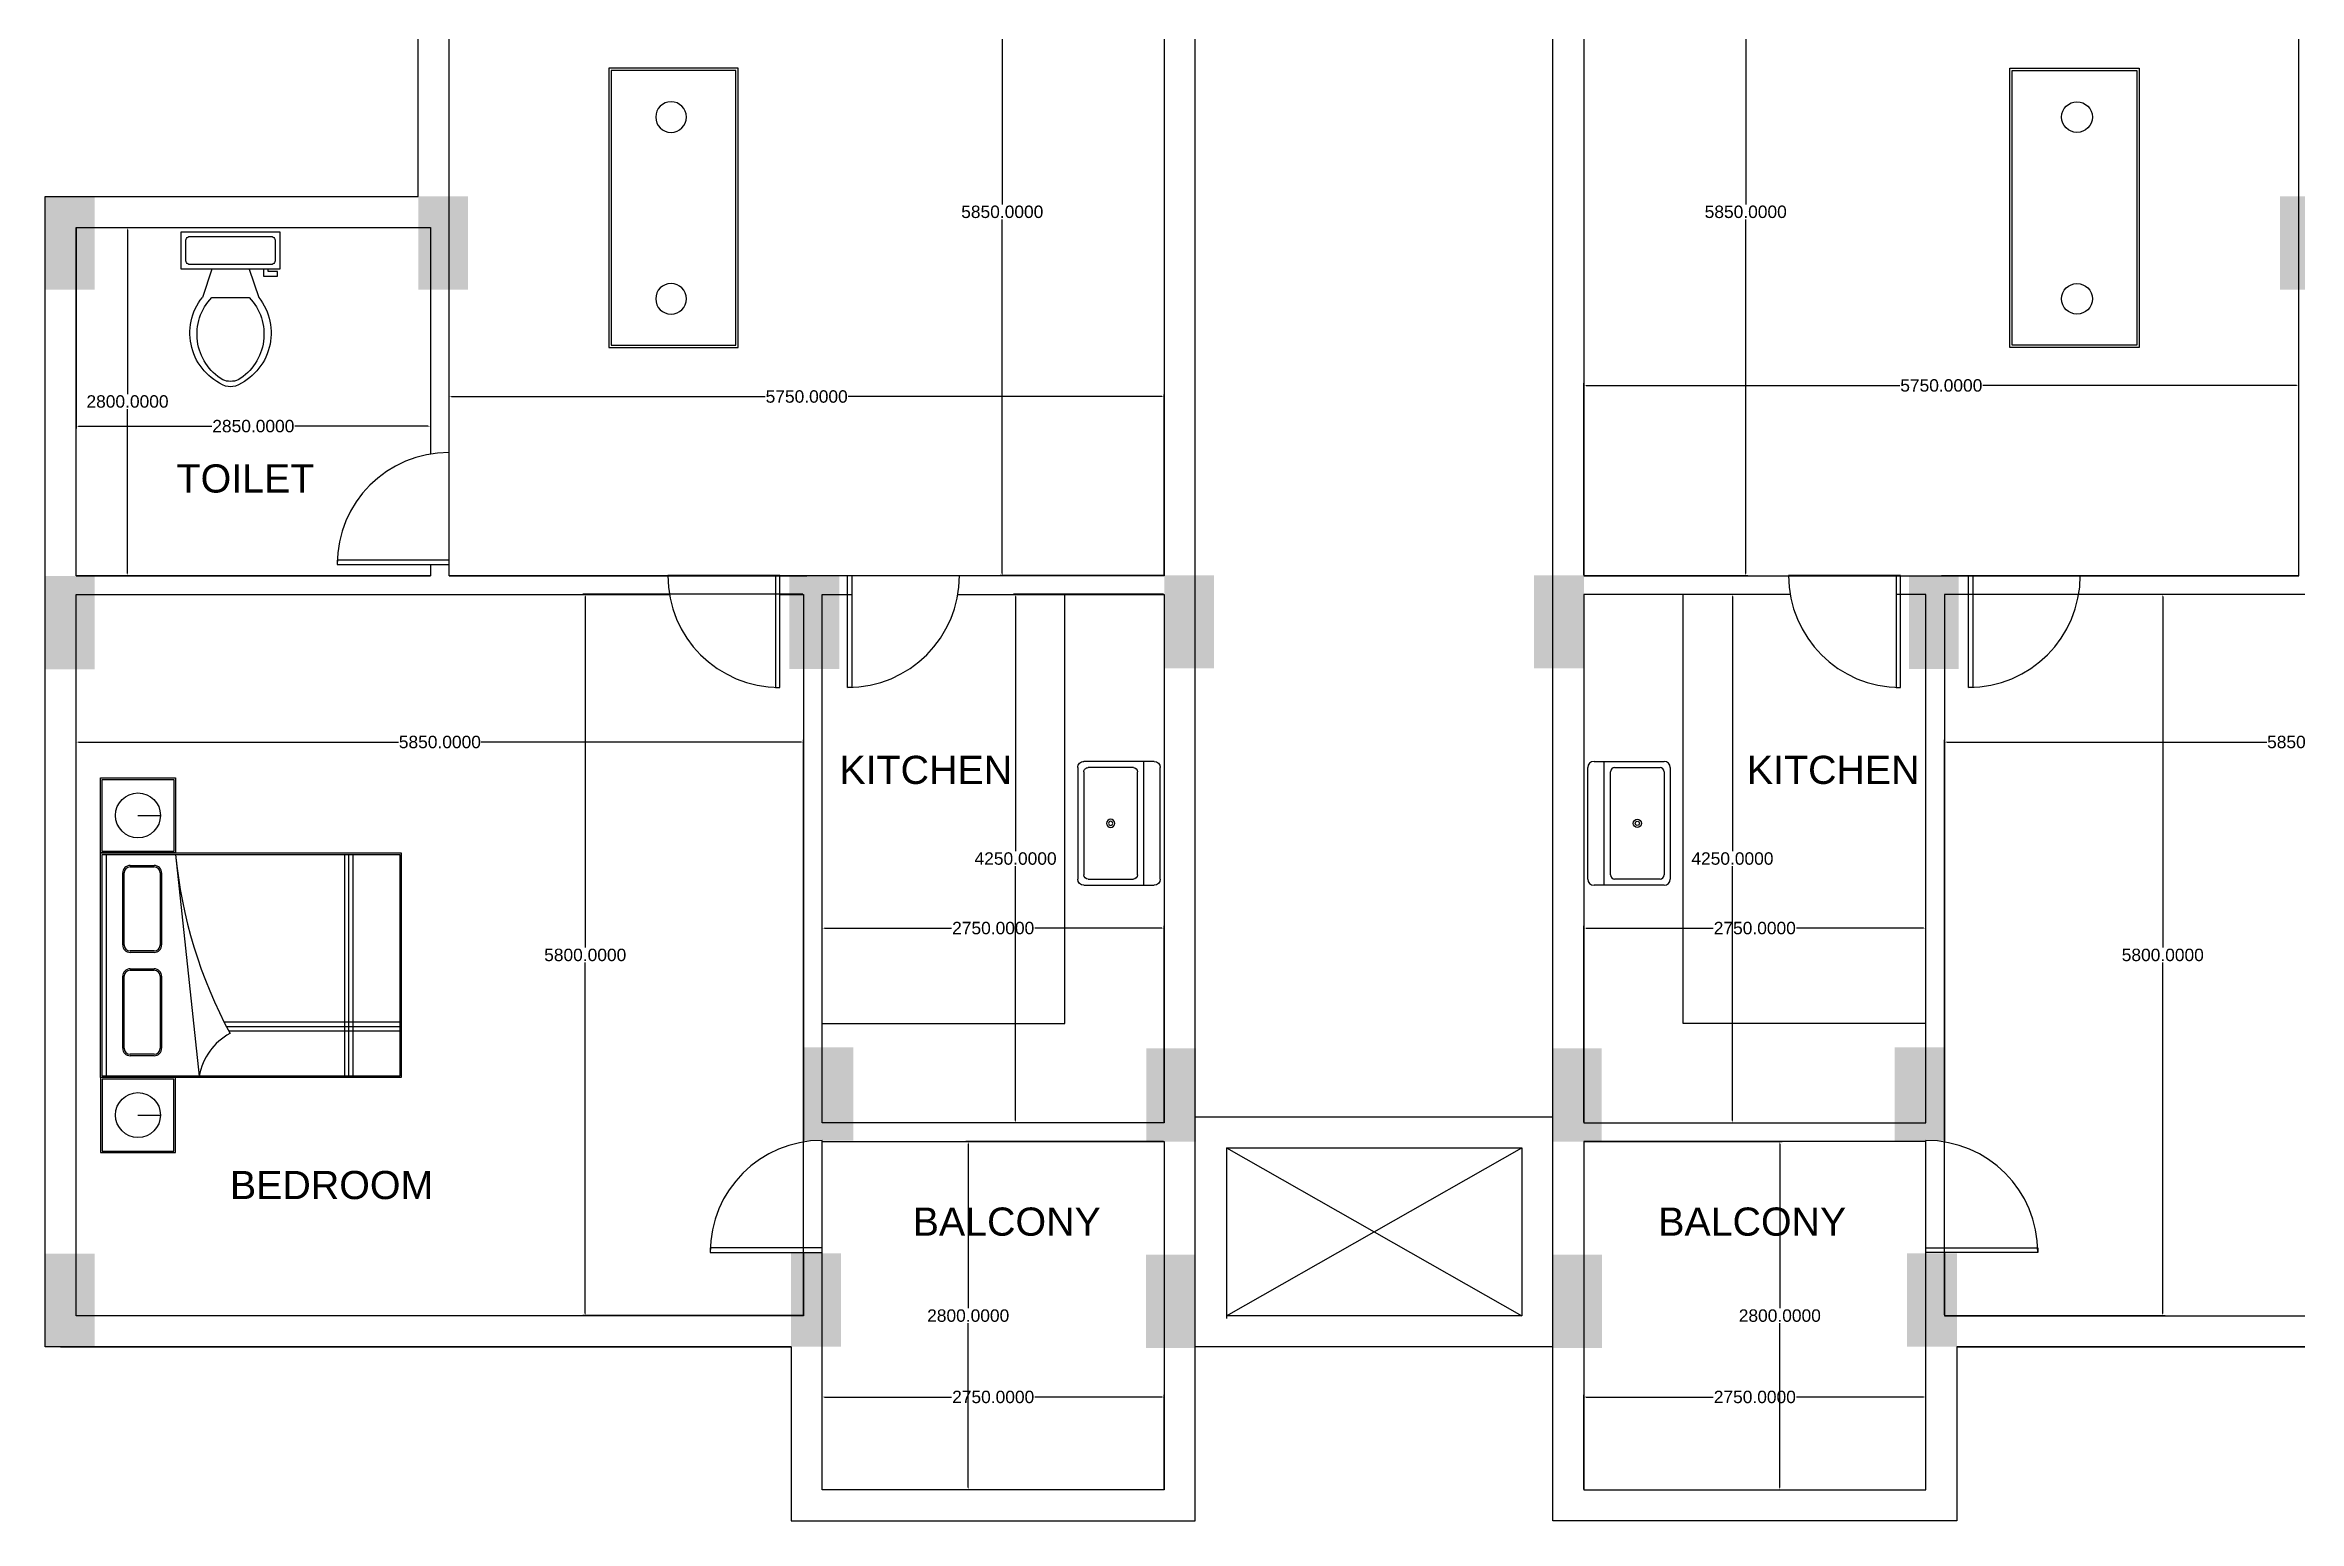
# Model space of a CAD drawing. Header units: metres. Extents: x -2370498 to 1228044, y -644254 to 236701.
# Drawn here: x 1185543 to 1203669, y 99243 to 111109 of the extents above; entities that cross this region are included whole.
import ezdxf

# ---------------------------------------------------------------- set-up
doc = ezdxf.new("R2010")
doc.units = ezdxf.units.M
doc.header["$MEASUREMENT"] = 0
for name, color, linetype in [('Beam', 6, 'Continuous'), ('funi', 22, 'Continuous'), ('text', 1, 'Continuous'), ('TOILET SAMBLE', 181, 'Continuous')]:
    doc.layers.add(name, color=color, linetype=linetype)
doc.styles.get("Standard").update_dxf_attribs({"font": 'arial.ttf'})
doc.dimstyles.new('Annotative', dxfattribs={"dimscale": 0, "dimtxt": 0.18, "dimasz": 0.18, "dimexe": 0.18, "dimexo": 0.0625, "dimgap": 0.09, "dimtad": 0, "dimtih": 1, "dimtoh": 1, "dimdec": 4, "dimzin": 0, "dimdsep": 46, "dimtxsty": 'Standard', "dimcen": 0.09, "dimadec": 0, "dimazin": 0, "dimtfac": 1, "dimtdec": 4, "dimtofl": 0, "dimtmove": 0, "dimatfit": 3, "dimfxl": 1, "dimtolj": 1, "dimtzin": 0, "dimarcsym": 0})

# ---------------------------------------------------------------- blocks, each defined once
blk = doc.blocks.new('A$C0EA4476A')
at = {"linetype": 'ByBlock', "lineweight": -2}
for p, q in [((0, 2.008), (0, 1.508)), ((0.5, 2.008), (0, 2.008)), ((0.01, 1.998), (0.01, 1.518)), ((0.49, 1.998), (0.01, 1.998)), ((0.49, 1.518), (0.49, 1.998)), ((0.5, 2.008), (2, 2.008)), ((0.5, 0), (0.5, 2.008)), ((0.5, 1.508), (0.5, 2.008)), ((0.51, 1.998), (1.99, 1.998)), ((0.51, 0.01), (0.51, 1.998)), ((0.51, 1.968), (1.99, 1.968)), ((1.99, 1.998), (1.99, 0.01)), ((2, 2.008), (2, 0)), ((2, 2.008), (2.5, 2.008)), ((2, 1.508), (2, 2.008)), ((2.01, 1.998), (2.49, 1.998)), ((2.01, 1.518), (2.01, 1.998)), ((2.49, 1.998), (2.49, 1.518)), ((2.5, 2.008), (2.5, 1.508)), ((0.646, 1.65), (0.646, 1.81)), ((0.656, 1.65), (0.656, 1.81)), ((0.696, 1.86), (1.176, 1.86)), ((0.696, 1.85), (1.176, 1.85)), ((1.216, 1.81), (1.216, 1.65)), ((1.226, 1.81), (1.226, 1.65)), ((1.336, 1.65), (1.336, 1.81)), ((1.346, 1.65), (1.346, 1.81)), ((1.386, 1.86), (1.866, 1.86)), ((1.386, 1.85), (1.866, 1.85)), ((1.906, 1.81), (1.906, 1.65)), ((1.916, 1.81), (1.916, 1.65)), ((0.25, 1.758), (0.25, 1.608)), ((2.25, 1.758), (2.25, 1.608)), ((0, 1.508), (0.5, 1.508)), ((0.01, 1.518), (0.49, 1.518)), ((1.99, 1.508), (0.51, 1.349)), ((1.176, 1.61), (0.696, 1.61)), ((1.176, 1.6), (0.696, 1.6)), ((1.866, 1.61), (1.386, 1.61)), ((1.866, 1.6), (1.386, 1.6)), ((2.5, 1.508), (2, 1.508)), ((2.49, 1.518), (2.01, 1.518)), ((0.812, 1.153), (0.812, 0.01)), ((0.842, 1.169), (0.842, 0.01)), ((0.872, 1.184), (0.872, 0.01)), ((0.51, 0.377), (1.99, 0.377)), ((0.51, 0.35), (1.99, 0.35)), ((0.51, 0.322), (1.99, 0.322)), ((1.99, 0.01), (0.51, 0.01)), ((2, 0), (0.5, 0))]:
    blk.add_line(p, q, dxfattribs=at)
for centre in [(0.25, 1.758), (2.25, 1.758)]:
    blk.add_circle(centre, 0.15, dxfattribs=at)
for centre, radius, start, end in [((0.696, 1.81), 0.05, 90, 180), ((0.696, 1.81), 0.04, 90, 180), ((1.176, 1.81), 0.05, 0, 90), ((1.176, 1.81), 0.04, 0, 90), ((1.386, 1.81), 0.05, 90, 180), ((1.386, 1.81), 0.04, 90, 180), ((1.866, 1.81), 0.05, 0, 90), ((1.866, 1.81), 0.04, 0, 90), ((0.696, 1.65), 0.05, 180, 270), ((0.696, 1.65), 0.04, 180, 270), ((2.293, -1.636), 3.158, 95.5104, 118.3399), ((1.176, 1.65), 0.04, 270, 0), ((1.176, 1.65), 0.05, 270, 0), ((1.386, 1.65), 0.05, 180, 270), ((1.386, 1.65), 0.04, 180, 270), ((1.866, 1.65), 0.05, 270, 0), ((1.866, 1.65), 0.04, 270, 0), ((0.44, 0.952), 0.403, 28.4688, 79.9557)]:
    blk.add_arc(centre, radius, start, end, dxfattribs=at)
blk = doc.blocks.new('Sink-single - 30 in top')
blk.add_line((-15, -3.999996), (15, -3.999996))
for points in [[(-13.5, 0), (13.5, 0)], [(-15, -18.499996), (-15, -1.5)], [(15, -1.5), (15, -18.499996)], [(-13.5, -17.499996), (-13.5, -6.499996)], [(-12.5, -5.499996), (12.5, -5.499996)], [(13.5, -6.499996), (13.5, -17.499996)], [(13.5, -19.999996), (-13.5, -19.999996)], [(12.5, -18.499996), (-12.5, -18.499996)]]:
    blk.add_lwpolyline(points)
for radius in [1, 0.5]:
    blk.add_circle((0, -11.999996), radius)
for centre, radius, start, end in [((-13.5, -1.5), 1.5, 90, 180), ((13.5, -1.5), 1.5, 0, 90), ((-12.5, -6.499996), 1, 90, 180), ((12.5, -6.499996), 1, 0, 90), ((-13.5, -18.499996), 1.5, 180, 270), ((-12.5, -17.499996), 1, 180, 270), ((12.5, -17.499996), 1, 270, 0), ((13.5, -18.499996), 1.5, 270, 0)]:
    blk.add_arc(centre, radius, start, end)
blk = doc.blocks.new('TABEL')
at = {"layer": 'funi'}
for points in [[(344.97, -136.64), (372.51, -136.64), (372.51, -196.11), (344.97, -196.11)], [(345.47, -137.14), (372.01, -137.14), (372.01, -195.61), (345.47, -195.61)]]:
    blk.add_lwpolyline(points, close=True, dxfattribs=at)
at = {"layer": 'funi', "color": 7}
for centre in [(358.21, -147.02), (358.21, -185.72)]:
    blk.add_circle(centre, 3.27, dxfattribs=at)
blk = doc.blocks.new('Toilet - top')
for p, q in [((9.5, -6), (9.5, -2)), ((-10, -8.5), (-8, -8.5)), ((-10, -9.5), (-10, -8.5)), ((-7, -9.5), (-10, -9.5)), ((-8, -8.5), (-8, -8)), ((-7, -8), (-7, -9.5)), ((-4, -8), (-6, -14)), ((4, -8), (6, -14)), ((4, -14), (-4, -14))]:
    blk.add_line(p, q)
blk.add_lwpolyline([(10.5, -8), (10.5, 0), (-10.5, 0), (-10.5, -8)], close=True)
for points in [[(-9.5, -2), (-9.5, -6)], [(8.5, -1), (-8.5, -1)], [(-8.5, -7), (8.5, -7)]]:
    blk.add_lwpolyline(points)
for centre, radius, start, end in [((-8.62, -1.88), 0.884, 81.8699, 188.1301), ((8.62, -1.88), 0.884, 351.8699, 98.1301), ((-8.62, -6.12), 0.884, 171.8699, 278.1301), ((8.62, -6.12), 0.884, 261.8699, 8.1301), ((3.52, -21.58), 12.17, 141.4691, 247.9714), ((4.2, -21.82), 11.33, 136.3677, 238.9468), ((-3.52, -21.58), 12.17, 292.0284, 38.5307), ((-4.2, -21.82), 11.33, 301.053, 43.6321), ((0, -27.88), 4, 245.7318, 294.2682), ((0, -29), 4, 254.8605, 285.1395)]:
    blk.add_arc(centre, radius, start, end)
blk = doc.blocks.new('*D534')
at = {"layer": 'Beam', "color": 0, "lineweight": -2, "transparency": 16777216}
for p, q in [((1194537, 112693), (1193223, 112693)), ((1193241, 112675), (1193241, 109828)), ((1193241, 106861), (1193241, 109708)), ((1194537, 106843), (1193223, 106843))]:
    blk.add_line(p, q, dxfattribs=at)
at = {"layer": 'Beam', "color": 0, "transparency": 16777216}
for points in [[(1193238, 112675), (1193244, 112675), (1193241, 112693)], [(1193238, 106861), (1193244, 106861), (1193241, 106843)]]:
    blk.add_solid(points, dxfattribs=at)
at = {"layer": 'Defpoints', "color": 0, "transparency": 16777216}
for p in [(1194543, 112693), (1193241, 106843), (1194543, 106843)]:
    blk.add_point(p, dxfattribs=at)
at = {"layer": 'Beam', "color": 0, "transparency": 16777216, "insert": (1193241, 109768), "char_height": 18, "attachment_point": 5}
blk.add_mtext('\\A1;{\\H5.55556x;5850.0000}', dxfattribs=at)
blk = doc.blocks.new('*D535')
at = {"layer": 'Beam', "color": 0, "lineweight": -2, "transparency": 16777216}
for p, q in [((1185793, 109636), (1185793, 108027)), ((1188643, 109636), (1188643, 108027)), ((1185811, 108045), (1186884, 108045)), ((1188625, 108045), (1187552, 108045))]:
    blk.add_line(p, q, dxfattribs=at)
at = {"layer": 'Beam', "color": 0, "transparency": 16777216}
for points in [[(1185811, 108048), (1185811, 108042), (1185793, 108045)], [(1188625, 108048), (1188625, 108042), (1188643, 108045)]]:
    blk.add_solid(points, dxfattribs=at)
at = {"layer": 'Defpoints', "color": 0, "transparency": 16777216}
for p in [(1185793, 109643), (1188643, 109643), (1188643, 108045)]:
    blk.add_point(p, dxfattribs=at)
at = {"layer": 'Beam', "color": 0, "transparency": 16777216, "insert": (1187218, 108045), "char_height": 18, "attachment_point": 5}
blk.add_mtext('\\A1;{\\H5.55556x;2850.0000}', dxfattribs=at)
blk = doc.blocks.new('*D536')
at = {"layer": 'Beam', "color": 0, "lineweight": -2, "transparency": 16777216}
for p, q in [((1185799, 109643), (1186224, 109643)), ((1186206, 109625), (1186206, 108303)), ((1186206, 106861), (1186206, 108183)), ((1185799, 106843), (1186224, 106843))]:
    blk.add_line(p, q, dxfattribs=at)
at = {"layer": 'Beam', "color": 0, "transparency": 16777216}
for points in [[(1186203, 109625), (1186209, 109625), (1186206, 109643)], [(1186203, 106861), (1186209, 106861), (1186206, 106843)]]:
    blk.add_solid(points, dxfattribs=at)
at = {"layer": 'Defpoints', "color": 0, "transparency": 16777216}
for p in [(1185793, 109643), (1186206, 109643), (1185793, 106843)]:
    blk.add_point(p, dxfattribs=at)
at = {"layer": 'Beam', "color": 0, "transparency": 16777216, "insert": (1186206, 108243), "char_height": 18, "attachment_point": 5}
blk.add_mtext('\\A1;{\\H5.55556x;2800.0000}', dxfattribs=at)
blk = doc.blocks.new('*D537')
at = {"layer": 'Beam', "color": 0, "lineweight": -2, "transparency": 16777216}
for p, q in [((1185793, 100899), (1185793, 105523)), ((1185811, 105505), (1188385, 105505)), ((1191625, 105505), (1189051, 105505)), ((1191643, 100899), (1191643, 105523))]:
    blk.add_line(p, q, dxfattribs=at)
at = {"layer": 'Beam', "color": 0, "transparency": 16777216}
for points in [[(1185811, 105508), (1185811, 105502), (1185793, 105505)], [(1191625, 105508), (1191625, 105502), (1191643, 105505)]]:
    blk.add_solid(points, dxfattribs=at)
at = {"layer": 'Defpoints', "color": 0, "transparency": 16777216}
for p in [(1191643, 105505), (1185793, 100893), (1191643, 100893)]:
    blk.add_point(p, dxfattribs=at)
at = {"layer": 'Beam', "color": 0, "transparency": 16777216, "insert": (1188718, 105505), "char_height": 18, "attachment_point": 5}
blk.add_mtext('\\A1;{\\H5.55556x;5850.0000}', dxfattribs=at)
blk = doc.blocks.new('*D538')
at = {"layer": 'Beam', "color": 0, "lineweight": -2, "transparency": 16777216}
for p, q in [((1191637, 106693), (1189869, 106693)), ((1189887, 106675), (1189887, 103853)), ((1189887, 100911), (1189887, 103733)), ((1191637, 100893), (1189869, 100893))]:
    blk.add_line(p, q, dxfattribs=at)
at = {"layer": 'Beam', "color": 0, "transparency": 16777216}
for points in [[(1189884, 106675), (1189890, 106675), (1189887, 106693)], [(1189884, 100911), (1189890, 100911), (1189887, 100893)]]:
    blk.add_solid(points, dxfattribs=at)
at = {"layer": 'Defpoints', "color": 0, "transparency": 16777216}
for p in [(1191643, 106693), (1189887, 100893), (1191643, 100893)]:
    blk.add_point(p, dxfattribs=at)
at = {"layer": 'Beam', "color": 0, "transparency": 16777216, "insert": (1189887, 103793), "char_height": 18, "attachment_point": 5}
blk.add_mtext('\\A1;{\\H5.55556x;5800.0000}', dxfattribs=at)
blk = doc.blocks.new('*D539')
at = {"layer": 'Beam', "color": 0, "lineweight": -2, "transparency": 16777216}
for p, q in [((1191793, 102449), (1191793, 104027)), ((1191811, 104009), (1192834, 104009)), ((1194525, 104009), (1193502, 104009)), ((1194543, 102449), (1194543, 104027))]:
    blk.add_line(p, q, dxfattribs=at)
at = {"layer": 'Beam', "color": 0, "transparency": 16777216}
for points in [[(1191811, 104012), (1191811, 104006), (1191793, 104009)], [(1194525, 104012), (1194525, 104006), (1194543, 104009)]]:
    blk.add_solid(points, dxfattribs=at)
at = {"layer": 'Defpoints', "color": 0, "transparency": 16777216}
for p in [(1191793, 104009), (1191793, 102443), (1194543, 102443)]:
    blk.add_point(p, dxfattribs=at)
at = {"layer": 'Beam', "color": 0, "transparency": 16777216, "insert": (1193168, 104009), "char_height": 18, "attachment_point": 5}
blk.add_mtext('\\A1;{\\H5.55556x;2750.0000}', dxfattribs=at)
blk = doc.blocks.new('*D540')
at = {"layer": 'Beam', "color": 0, "lineweight": -2, "transparency": 16777216}
for p, q in [((1194537, 106693), (1193330, 106693)), ((1193348, 106675), (1193348, 104628)), ((1193348, 102461), (1193348, 104508)), ((1194537, 102443), (1193330, 102443))]:
    blk.add_line(p, q, dxfattribs=at)
at = {"layer": 'Beam', "color": 0, "transparency": 16777216}
for points in [[(1193345, 106675), (1193351, 106675), (1193348, 106693)], [(1193345, 102461), (1193351, 102461), (1193348, 102443)]]:
    blk.add_solid(points, dxfattribs=at)
at = {"layer": 'Defpoints', "color": 0, "transparency": 16777216}
for p in [(1194543, 106693), (1193348, 102443), (1194543, 102443)]:
    blk.add_point(p, dxfattribs=at)
at = {"layer": 'Beam', "color": 0, "transparency": 16777216, "insert": (1193348, 104568), "char_height": 18, "attachment_point": 5}
blk.add_mtext('\\A1;{\\H5.55556x;4250.0000}', dxfattribs=at)
blk = doc.blocks.new('*D541')
at = {"layer": 'Beam', "color": 0, "lineweight": -2, "transparency": 16777216}
for p, q in [((1191793, 99499), (1191793, 100257)), ((1191811, 100239), (1192834, 100239)), ((1194525, 100239), (1193502, 100239)), ((1194543, 99499), (1194543, 100257))]:
    blk.add_line(p, q, dxfattribs=at)
at = {"layer": 'Beam', "color": 0, "transparency": 16777216}
for points in [[(1191811, 100242), (1191811, 100236), (1191793, 100239)], [(1194525, 100242), (1194525, 100236), (1194543, 100239)]]:
    blk.add_solid(points, dxfattribs=at)
at = {"layer": 'Defpoints', "color": 0, "transparency": 16777216}
for p in [(1191793, 100239), (1191793, 99493), (1194543, 99493)]:
    blk.add_point(p, dxfattribs=at)
at = {"layer": 'Beam', "color": 0, "transparency": 16777216, "insert": (1193168, 100239), "char_height": 18, "attachment_point": 5}
blk.add_mtext('\\A1;{\\H5.55556x;2750.0000}', dxfattribs=at)
blk = doc.blocks.new('*D542')
at = {"layer": 'Beam', "color": 0, "lineweight": -2, "transparency": 16777216}
for p, q in [((1194537, 102293), (1192949, 102293)), ((1192967, 102275), (1192967, 100953)), ((1192967, 99511), (1192967, 100833)), ((1194537, 99493), (1192949, 99493))]:
    blk.add_line(p, q, dxfattribs=at)
at = {"layer": 'Beam', "color": 0, "transparency": 16777216}
for points in [[(1192964, 102275), (1192970, 102275), (1192967, 102293)], [(1192964, 99511), (1192970, 99511), (1192967, 99493)]]:
    blk.add_solid(points, dxfattribs=at)
at = {"layer": 'Defpoints', "color": 0, "transparency": 16777216}
for p in [(1194543, 102293), (1192967, 99493), (1194543, 99493)]:
    blk.add_point(p, dxfattribs=at)
at = {"layer": 'Beam', "color": 0, "transparency": 16777216, "insert": (1192967, 100893), "char_height": 18, "attachment_point": 5}
blk.add_mtext('\\A1;{\\H5.55556x;2800.0000}', dxfattribs=at)
blk = doc.blocks.new('*D549')
at = {"layer": 'Beam', "color": 0, "lineweight": -2, "transparency": 16777216}
for p, q in [((1197924, 112693), (1199238, 112693)), ((1199220, 112675), (1199220, 109828)), ((1199220, 106861), (1199220, 109708)), ((1197924, 106843), (1199238, 106843))]:
    blk.add_line(p, q, dxfattribs=at)
at = {"layer": 'Beam', "color": 0, "transparency": 16777216}
for points in [[(1199217, 112675), (1199223, 112675), (1199220, 112693)], [(1199217, 106861), (1199223, 106861), (1199220, 106843)]]:
    blk.add_solid(points, dxfattribs=at)
at = {"layer": 'Defpoints', "color": 0, "transparency": 16777216}
for p in [(1197918, 112693), (1197918, 106843), (1199220, 106843)]:
    blk.add_point(p, dxfattribs=at)
at = {"layer": 'Beam', "color": 0, "transparency": 16777216, "insert": (1199220, 109768), "char_height": 18, "attachment_point": 5}
blk.add_mtext('\\A1;{\\H5.55556x;5850.0000}', dxfattribs=at)
blk = doc.blocks.new('*D552')
at = {"layer": 'Beam', "color": 0, "lineweight": -2, "transparency": 16777216}
for p, q in [((1200818, 100899), (1200818, 105523)), ((1200836, 105505), (1203410, 105505)), ((1206650, 105505), (1204076, 105505)), ((1206668, 100899), (1206668, 105523))]:
    blk.add_line(p, q, dxfattribs=at)
at = {"layer": 'Beam', "color": 0, "transparency": 16777216}
for points in [[(1200836, 105508), (1200836, 105502), (1200818, 105505)], [(1206650, 105508), (1206650, 105502), (1206668, 105505)]]:
    blk.add_solid(points, dxfattribs=at)
at = {"layer": 'Defpoints', "color": 0, "transparency": 16777216}
for p in [(1200818, 105505), (1200818, 100893), (1206668, 100893)]:
    blk.add_point(p, dxfattribs=at)
at = {"layer": 'Beam', "color": 0, "transparency": 16777216, "insert": (1203743, 105505), "char_height": 18, "attachment_point": 5}
blk.add_mtext('\\A1;{\\H5.55556x;5850.0000}', dxfattribs=at)
blk = doc.blocks.new('*D523')
at = {"layer": 'Beam', "color": 0, "lineweight": -2, "transparency": 16777216}
for p, q in [((1200824, 106693), (1202592, 106693)), ((1202574, 106675), (1202574, 103853)), ((1202574, 100911), (1202574, 103733)), ((1200824, 100893), (1202592, 100893))]:
    blk.add_line(p, q, dxfattribs=at)
at = {"layer": 'Beam', "color": 0, "transparency": 16777216}
for points in [[(1202571, 106675), (1202577, 106675), (1202574, 106693)], [(1202571, 100911), (1202577, 100911), (1202574, 100893)]]:
    blk.add_solid(points, dxfattribs=at)
at = {"layer": 'Defpoints', "color": 0, "transparency": 16777216}
for p in [(1200818, 106693), (1200818, 100893), (1202574, 100893)]:
    blk.add_point(p, dxfattribs=at)
at = {"layer": 'Beam', "color": 0, "transparency": 16777216, "insert": (1202574, 103793), "char_height": 18, "attachment_point": 5}
blk.add_mtext('\\A1;{\\H5.55556x;5800.0000}', dxfattribs=at)
blk = doc.blocks.new('*D524')
at = {"layer": 'Beam', "color": 0, "lineweight": -2, "transparency": 16777216}
for p, q in [((1197918, 102449), (1197918, 104027)), ((1197936, 104009), (1198959, 104009)), ((1200650, 104009), (1199627, 104009)), ((1200668, 102449), (1200668, 104027))]:
    blk.add_line(p, q, dxfattribs=at)
at = {"layer": 'Beam', "color": 0, "transparency": 16777216}
for points in [[(1197936, 104012), (1197936, 104006), (1197918, 104009)], [(1200650, 104012), (1200650, 104006), (1200668, 104009)]]:
    blk.add_solid(points, dxfattribs=at)
at = {"layer": 'Defpoints', "color": 0, "transparency": 16777216}
for p in [(1200668, 104009), (1197918, 102443), (1200668, 102443)]:
    blk.add_point(p, dxfattribs=at)
at = {"layer": 'Beam', "color": 0, "transparency": 16777216, "insert": (1199293, 104009), "char_height": 18, "attachment_point": 5}
blk.add_mtext('\\A1;{\\H5.55556x;2750.0000}', dxfattribs=at)
blk = doc.blocks.new('*D525')
at = {"layer": 'Beam', "color": 0, "lineweight": -2, "transparency": 16777216}
for p, q in [((1197924, 106693), (1199131, 106693)), ((1199113, 106675), (1199113, 104628)), ((1199113, 102461), (1199113, 104508)), ((1197924, 102443), (1199131, 102443))]:
    blk.add_line(p, q, dxfattribs=at)
at = {"layer": 'Beam', "color": 0, "transparency": 16777216}
for points in [[(1199110, 106675), (1199116, 106675), (1199113, 106693)], [(1199110, 102461), (1199116, 102461), (1199113, 102443)]]:
    blk.add_solid(points, dxfattribs=at)
at = {"layer": 'Defpoints', "color": 0, "transparency": 16777216}
for p in [(1197918, 106693), (1197918, 102443), (1199113, 102443)]:
    blk.add_point(p, dxfattribs=at)
at = {"layer": 'Beam', "color": 0, "transparency": 16777216, "insert": (1199113, 104568), "char_height": 18, "attachment_point": 5}
blk.add_mtext('\\A1;{\\H5.55556x;4250.0000}', dxfattribs=at)
blk = doc.blocks.new('*D526')
at = {"layer": 'Beam', "color": 0, "lineweight": -2, "transparency": 16777216}
for p, q in [((1197918, 99499), (1197918, 100257)), ((1197936, 100239), (1198959, 100239)), ((1200650, 100239), (1199627, 100239)), ((1200668, 99499), (1200668, 100257))]:
    blk.add_line(p, q, dxfattribs=at)
at = {"layer": 'Beam', "color": 0, "transparency": 16777216}
for points in [[(1197936, 100242), (1197936, 100236), (1197918, 100239)], [(1200650, 100242), (1200650, 100236), (1200668, 100239)]]:
    blk.add_solid(points, dxfattribs=at)
at = {"layer": 'Defpoints', "color": 0, "transparency": 16777216}
for p in [(1200668, 100239), (1197918, 99493), (1200668, 99493)]:
    blk.add_point(p, dxfattribs=at)
at = {"layer": 'Beam', "color": 0, "transparency": 16777216, "insert": (1199293, 100239), "char_height": 18, "attachment_point": 5}
blk.add_mtext('\\A1;{\\H5.55556x;2750.0000}', dxfattribs=at)
blk = doc.blocks.new('*D527')
at = {"layer": 'Beam', "color": 0, "lineweight": -2, "transparency": 16777216}
for p, q in [((1197924, 102293), (1199512, 102293)), ((1199494, 102275), (1199494, 100953)), ((1199494, 99511), (1199494, 100833)), ((1197924, 99493), (1199512, 99493))]:
    blk.add_line(p, q, dxfattribs=at)
at = {"layer": 'Beam', "color": 0, "transparency": 16777216}
for points in [[(1199491, 102275), (1199497, 102275), (1199494, 102293)], [(1199491, 99511), (1199497, 99511), (1199494, 99493)]]:
    blk.add_solid(points, dxfattribs=at)
at = {"layer": 'Defpoints', "color": 0, "transparency": 16777216}
for p in [(1197918, 102293), (1197918, 99493), (1199494, 99493)]:
    blk.add_point(p, dxfattribs=at)
at = {"layer": 'Beam', "color": 0, "transparency": 16777216, "insert": (1199494, 100893), "char_height": 18, "attachment_point": 5}
blk.add_mtext('\\A1;{\\H5.55556x;2800.0000}', dxfattribs=at)
blk = doc.blocks.new('*D577')
at = {"layer": 'Beam', "color": 0, "lineweight": -2, "transparency": 16777216}
for p, q in [((1188793, 106849), (1188793, 108301)), ((1188811, 108283), (1191335, 108283)), ((1194525, 108283), (1192001, 108283)), ((1194543, 106849), (1194543, 108301))]:
    blk.add_line(p, q, dxfattribs=at)
at = {"layer": 'Beam', "color": 0, "transparency": 16777216}
for points in [[(1188811, 108286), (1188811, 108280), (1188793, 108283)], [(1194525, 108286), (1194525, 108280), (1194543, 108283)]]:
    blk.add_solid(points, dxfattribs=at)
at = {"layer": 'Defpoints', "color": 0, "transparency": 16777216}
for p in [(1194543, 108283), (1188793, 106843), (1194543, 106843)]:
    blk.add_point(p, dxfattribs=at)
at = {"layer": 'Beam', "color": 0, "transparency": 16777216, "insert": (1191668, 108283), "char_height": 18, "attachment_point": 5}
blk.add_mtext('\\A1;{\\H5.55556x;5750.0000}', dxfattribs=at)
blk = doc.blocks.new('*D580')
at = {"layer": 'Beam', "color": 0, "lineweight": -2, "transparency": 16777216}
for p, q in [((1197918, 106849), (1197918, 108390)), ((1197936, 108372), (1200460, 108372)), ((1203650, 108372), (1201126, 108372)), ((1203668, 106849), (1203668, 108390))]:
    blk.add_line(p, q, dxfattribs=at)
at = {"layer": 'Beam', "color": 0, "transparency": 16777216}
for points in [[(1197936, 108375), (1197936, 108369), (1197918, 108372)], [(1203650, 108375), (1203650, 108369), (1203668, 108372)]]:
    blk.add_solid(points, dxfattribs=at)
at = {"layer": 'Defpoints', "color": 0, "transparency": 16777216}
for p in [(1203668, 108372), (1197918, 106843), (1203668, 106843)]:
    blk.add_point(p, dxfattribs=at)
at = {"layer": 'Beam', "color": 0, "transparency": 16777216, "insert": (1200793, 108372), "char_height": 18, "attachment_point": 5}
blk.add_mtext('\\A1;{\\H5.55556x;5750.0000}', dxfattribs=at)

msp = doc.modelspace()

# ---------------------------------------------------------------- hatches: boundary and pattern name
at = {"layer": 'Beam', "true_color": 0xed1f24}
h = msp.add_hatch(color=240, dxfattribs=at)
h.dxf.hatch_style = 1
h.paths.add_polyline_path([(1185943.1093, 109891.36449), (1185543.1093, 109891.36449), (1185543.1093, 109141.36449), (1185943.1093, 109141.36449)])
h = msp.add_hatch(color=240, dxfattribs=at)
h.dxf.hatch_style = 1
h.paths.add_polyline_path([(1188943.80506, 109893.64141), (1188543.80506, 109893.64141), (1188543.80506, 109143.64141), (1188943.80506, 109143.64141)])
h = msp.add_hatch(color=240, dxfattribs=at)
h.dxf.hatch_style = 1
h.paths.add_polyline_path([(1203517.41355, 109893.64141), (1203917.41355, 109893.64141), (1203917.41355, 109143.64141), (1203517.41355, 109143.64141)])
h = msp.add_hatch(color=240, dxfattribs=at)
h.dxf.hatch_style = 1
h.paths.add_polyline_path([(1185943.1093, 106840.10361), (1185543.1093, 106840.10361), (1185543.1093, 106090.10361), (1185943.1093, 106090.10361)])
h = msp.add_hatch(color=240, dxfattribs=at)
h.dxf.hatch_style = 1
h.paths.add_polyline_path([(1191929.4293, 106843.36069), (1191529.4293, 106843.36069), (1191529.4293, 106093.36069), (1191929.4293, 106093.36069)])
h = msp.add_hatch(color=240, dxfattribs=at)
h.dxf.hatch_style = 1
h.paths.add_polyline_path([(1194943.1093, 106846.97946), (1194543.1093, 106846.97946), (1194543.1093, 106096.97946), (1194943.1093, 106096.97946)])
h = msp.add_hatch(color=240, dxfattribs=at)
h.dxf.hatch_style = 1
h.paths.add_polyline_path([(1197518.1093, 106846.97946), (1197918.1093, 106846.97946), (1197918.1093, 106096.97946), (1197518.1093, 106096.97946)])
h = msp.add_hatch(color=240, dxfattribs=at)
h.dxf.hatch_style = 1
h.paths.add_polyline_path([(1200531.7893, 106843.36069), (1200931.7893, 106843.36069), (1200931.7893, 106093.36069), (1200531.7893, 106093.36069)])
h = msp.add_hatch(color=240, dxfattribs=at)
h.dxf.hatch_style = 1
h.paths.add_polyline_path([(1192043.09413, 103051.30796), (1191643.09413, 103051.30796), (1191643.09413, 102301.30796), (1192043.09413, 102301.30796)])
h = msp.add_hatch(color=240, dxfattribs=at)
h.dxf.hatch_style = 1
h.paths.add_polyline_path([(1194799.03529, 103042.69659), (1194399.03529, 103042.69659), (1194399.03529, 102292.69659), (1194799.03529, 102292.69659)])
h = msp.add_hatch(color=240, dxfattribs=at)
h.dxf.hatch_style = 1
h.paths.add_polyline_path([(1197662.18331, 103042.69659), (1198062.18331, 103042.69659), (1198062.18331, 102292.69659), (1197662.18331, 102292.69659)])
h = msp.add_hatch(color=240, dxfattribs=at)
h.dxf.hatch_style = 1
h.paths.add_polyline_path([(1200418.12447, 103051.30796), (1200818.12447, 103051.30796), (1200818.12447, 102301.30796), (1200418.12447, 102301.30796)])
h = msp.add_hatch(color=240, dxfattribs=at)
h.dxf.hatch_style = 1
h.paths.add_polyline_path([(1185943.1093, 101392.69659), (1185543.1093, 101392.69659), (1185543.1093, 100642.69659), (1185943.1093, 100642.69659)])
h = msp.add_hatch(color=240, dxfattribs=at)
h.dxf.hatch_style = 1
h.paths.add_polyline_path([(1191943.1093, 101393.23667), (1191543.1093, 101393.23667), (1191543.1093, 100643.23667), (1191943.1093, 100643.23667)])
h = msp.add_hatch(color=240, dxfattribs=at)
h.dxf.hatch_style = 1
h.paths.add_polyline_path([(1194796.08476, 101383.18728), (1194396.08476, 101383.18728), (1194396.08476, 100633.18728), (1194796.08476, 100633.18728)])
h = msp.add_hatch(color=240, dxfattribs=at)
h.dxf.hatch_style = 1
h.paths.add_polyline_path([(1197665.13384, 101383.18728), (1198065.13384, 101383.18728), (1198065.13384, 100633.18728), (1197665.13384, 100633.18728)])
h = msp.add_hatch(color=240, dxfattribs=at)
h.dxf.hatch_style = 1
h.paths.add_polyline_path([(1200518.1093, 101393.23667), (1200918.1093, 101393.23667), (1200918.1093, 100643.23667), (1200518.1093, 100643.23667)])

# ---------------------------------------------------------------- linework, layer by layer
at = {"layer": 'Beam', "color": 6}
for p, q in [((1188791.56872, 106933.36774), (1188791.56872, 107833.36774)), ((1191450.94902, 106843.77869), (1190550.94902, 106843.77869)), ((1191996.74059, 106843.77869), (1192896.74059, 106843.77869)), ((1200464.47801, 106843.77869), (1199564.47801, 106843.77869)), ((1201010.26959, 106843.77869), (1201910.26959, 106843.77869)), ((1191791.49005, 101402.20529), (1191791.49005, 102302.20529)), ((1200669.72855, 101402.20529), (1200669.72855, 102302.20529))]:
    msp.add_line(p, q, dxfattribs=at)
at = {"layer": 'Beam', "color": 7}
for p, q in [((1185543.1093, 100767.69659), (1185543.1093, 106767.69659)), ((1185793.1093, 106842.69659), (1188643.1093, 106842.69659)), ((1188793.1093, 106842.69659), (1191668.1093, 106842.69659)), ((1203668.1093, 106842.69659), (1200793.1093, 106842.69659)), ((1191793.1093, 106692.69659), (1192031.74059, 106692.69659)), ((1192883.96897, 106692.69659), (1194543.1093, 106692.69659)), ((1199577.24963, 106692.69659), (1197918.1093, 106692.69659)), ((1200668.1093, 106692.69659), (1200429.47801, 106692.69659)), ((1194793.1093, 102492.69659), (1197668.1093, 102492.69659)), ((1195043.1093, 102242.69659), (1197418.1093, 102242.69659)), ((1195043.1093, 102242.69659), (1197418.1093, 100892.69659)), ((1195043.1093, 102242.69659), (1195043.1093, 100871.4897)), ((1195043.1093, 100892.69659), (1197418.1093, 102242.69659)), ((1197418.1093, 102242.69659), (1197418.1093, 100892.69659)), ((1197418.1093, 100892.69659), (1195043.1093, 100892.69659)), ((1197668.1093, 100642.69659), (1194793.1093, 100642.69659))]:
    msp.add_line(p, q, dxfattribs=at)
for points in [[(1191543.1093, 100642.69659), (1191543.1093, 99242.69659), (1194793.1093, 99242.69659), (1194793.1093, 102367.69659), (1194793.1093, 106767.69659), (1194793.1093, 112767.69659), (1194793.1093, 118767.69659), (1194793.1093, 120367.69659)], [(1200918.1093, 100642.69659), (1200918.1093, 99242.69659), (1197668.1093, 99242.69659), (1197668.1093, 102367.69659), (1197668.1093, 106767.69659), (1197668.1093, 112767.69659), (1197668.1093, 118767.69659), (1197668.1093, 120367.69659)], [(1185668.1093, 100642.69659), (1191543.1093, 100642.69659), (1185543.1093, 100642.69659), (1185543.1093, 106767.69659), (1185543.1093, 109892.69659), (1188543.1093, 109892.69659), (1188543.1093, 112767.69659)], [(1206793.1093, 100642.69659), (1200918.1093, 100642.69659), (1206918.1093, 100642.69659), (1206918.1093, 106767.69659), (1206918.1093, 109892.69659), (1203918.1093, 109892.69659), (1203918.1093, 112767.69659)], [(1194543.1093, 111791.90718), (1194543.1093, 106842.69659), (1191668.1093, 106842.69659), (1188793.1093, 106842.69659), (1188793.1093, 109767.69659), (1188793.1093, 112692.69659), (1191703.1093, 112692.69659)], [(1197918.1093, 111791.90718), (1197918.1093, 106842.69659), (1200793.1093, 106842.69659), (1203668.1093, 106842.69659), (1203668.1093, 109767.69659), (1203668.1093, 112692.69659), (1200758.1093, 112692.69659)], [(1188643.1093, 106933.36774), (1188643.1093, 106842.69659), (1185793.1093, 106842.69659), (1185793.1093, 109642.69659), (1188643.1093, 109642.69659), (1188643.1093, 107821.03874)], [(1191643.1093, 101402.20529), (1191643.1093, 100892.69659), (1185793.1093, 100892.69659), (1185793.1093, 106692.69659), (1190563.72064, 106692.69659)], [(1191450.94902, 106692.69659), (1191643.1093, 106692.69659), (1191643.1093, 102367.69659), (1191643.1093, 102289.88944)], [(1194543.1093, 106692.69659), (1194543.1093, 102442.69659), (1191793.1093, 102442.69659), (1191793.1093, 106692.69659), (1191996.74059, 106692.69659)], [(1197918.1093, 106692.69659), (1197918.1093, 102442.69659), (1200668.1093, 102442.69659), (1200668.1093, 106692.69659), (1200464.47801, 106692.69659)], [(1201010.26959, 106692.69659), (1200818.1093, 106692.69659), (1200818.1093, 102367.69659), (1200818.1093, 102289.88944)], [(1200818.1093, 101402.20529), (1200818.1093, 100892.69659), (1206668.1093, 100892.69659), (1206668.1093, 106692.69659), (1201897.49797, 106692.69659)]]:
    msp.add_lwpolyline(points, dxfattribs=at)
at = {"layer": 'Beam', "color": 3}
for points in [[(1187891.56872, 106933.36774), (1188791.56872, 106933.36774), (1188791.56872, 106968.36774), (1187891.56872, 106968.36774)], [(1191450.94902, 105943.77869), (1191450.94902, 106843.77869), (1191415.94902, 106843.77869), (1191415.94902, 105943.77869)], [(1191996.74059, 105943.77869), (1191996.74059, 106843.77869), (1192031.74059, 106843.77869), (1192031.74059, 105943.77869)], [(1200464.47801, 105943.77869), (1200464.47801, 106843.77869), (1200429.47801, 106843.77869), (1200429.47801, 105943.77869)], [(1201010.26959, 105943.77869), (1201010.26959, 106843.77869), (1201045.26959, 106843.77869), (1201045.26959, 105943.77869)], [(1190891.49005, 101402.20529), (1191791.49005, 101402.20529), (1191791.49005, 101437.20529), (1190891.49005, 101437.20529)], [(1201569.72855, 101402.20529), (1200669.72855, 101402.20529), (1200669.72855, 101437.20529), (1201569.72855, 101437.20529)]]:
    msp.add_lwpolyline(points, close=True, dxfattribs=at)
at = {"layer": 'Beam', "color": 6}
for points in [[(1191793.1093, 103242.69659), (1193743.1093, 103242.69659), (1193743.1093, 106692.69659)], [(1200668.1093, 103242.69659), (1198718.1093, 103242.69659), (1198718.1093, 106692.69659)]]:
    msp.add_lwpolyline(points, dxfattribs=at)
at = {"layer": 'Beam', "color": 7}
for points in [[(1194543.1093, 99492.69659), (1191793.1093, 99492.69659), (1191793.1093, 100767.69659), (1191793.1093, 102292.69659), (1194543.1093, 102292.69659)], [(1197918.1093, 99492.69659), (1200668.1093, 99492.69659), (1200668.1093, 100767.69659), (1200668.1093, 102292.69659), (1197918.1093, 102292.69659)]]:
    msp.add_lwpolyline(points, close=True, dxfattribs=at)
at = {"layer": 'Beam', "color": 3}
for centre, start, end in [((1188791.56872, 106933.36774), 90, 180), ((1191450.94902, 106843.77869), 180, 270), ((1191996.74059, 106843.77869), 270, 0), ((1200464.47801, 106843.77869), 180, 270), ((1201010.26959, 106843.77869), 270, 0), ((1191791.49005, 101402.20529), 90, 180), ((1200669.72855, 101402.20529), 0, 90)]:
    msp.add_arc(centre, 900, start, end, dxfattribs=at)

# ---------------------------------------------------------------- block references
at = {"layer": 'funi'}
for name, p, xscale, yscale, zscale, rotation in [('TABEL', (1177050.3736, 103517.08586), -37.76239790801824, 37.76239790801824, 37.76239790801824, 180), ('TABEL', (1215410.84501, 103517.08586), 37.76239790801824, 37.76239790801824, 37.76239790801824, 180), ('A$C0EA4476A', (1188408.06635, 102204.87175), 1204.721870579624, 1204.721870579624, 1204.721870579624, 90.00000000000001)]:
    msp.add_blockref(name, p, dxfattribs=dict(at, xscale=xscale, yscale=yscale, zscale=zscale, rotation=rotation))
at = {"layer": 'TOILET SAMBLE', "xscale": -37.76239790801824, "yscale": 37.76239790801824, "zscale": 37.76239790801824}
msp.add_blockref('Toilet - top', (1187034.45114, 109608.57439), dxfattribs=at)
at = {"layer": 'TOILET SAMBLE', "yscale": 33.16971083162164, "zscale": 33.16971083162164}
for p, xscale, rotation in [((1194511.06982, 104851.46358), -33.16971083162164, 270), ((1197950.14878, 104851.46358), 33.16971083162164, 90)]:
    msp.add_blockref('Sink-single - 30 in top', p, dxfattribs=dict(at, xscale=xscale, rotation=rotation))

# ---------------------------------------------------------------- texts
at = {"layer": 'text'}
for s, insert, char_height, attachment_point in [(' TOILET', (1186512.75636, 107737.87723), 226.574387, 1), ('\\A1; KITCHEN', (1191843.09492, 105165.03564), 226.5743874, 7), ('\\A1; KITCHEN', (1200618.12368, 105165.03564), 226.5743874, 9), ('\\A1;BEDROOM', (1187029.79024, 102056.73604), 226.5743874, 1), ('\\A1; BALCONY', (1192432.7176, 101532.76371), 226.5743874, 7), ('\\A1; BALCONY', (1200028.501, 101532.76371), 226.5743874, 9)]:
    msp.add_mtext_dynamic_manual_height_columns(s, width=4249.6763397, gutter_width=37.7624, heights=[0], dxfattribs=dict(at, insert=insert, char_height=char_height, attachment_point=attachment_point))

# ---------------------------------------------------------------- dimensions: what is measured, and where the dimension line sits
at = {"layer": 'Beam', "color": 4}
for base, p1, p2, angle, picture, middle in [((1193240.92582, 106842.69659), (1194543.1093, 112692.69659), (1194543.1093, 106842.69659), 90, '*D534', (1193240.92582, 109767.69659)), ((1199220.29278, 106842.69659), (1197918.1093, 112692.69659), (1197918.1093, 106842.69659), 90, '*D549', (1199220.29278, 109767.69659)), ((1186205.56073, 109642.69659), (1185793.1093, 106842.69659), (1185793.1093, 109642.69659), 90, '*D536', (1186205.56073, 108242.69659)), ((1189887.49701, 100892.69659), (1191643.1093, 106692.69659), (1191643.1093, 100892.69659), 90, '*D538', (1189887.49701, 103792.69659)), ((1193347.75981, 102442.69659), (1194543.1093, 106692.69659), (1194543.1093, 102442.69659), 90, '*D540', (1193347.75981, 104567.69659)), ((1199113.45879, 102442.69659), (1197918.1093, 106692.69659), (1197918.1093, 102442.69659), 90, '*D525', (1199113.45879, 104567.69659)), ((1202573.72159, 100892.69659), (1200818.1093, 106692.69659), (1200818.1093, 100892.69659), 90, '*D523', (1202573.72159, 103792.69659)), ((1200818.1093, 105505.01313), (1206668.1093, 100892.69659), (1200818.1093, 100892.69659), 180, '*D552', (1203743.1093, 105505.01313)), ((1200668.1093, 104009.32989), (1197918.1093, 102442.69659), (1200668.1093, 102442.69659), 180, '*D524', (1199293.1093, 104009.32989)), ((1192967.29253, 99492.69659), (1194543.1093, 102292.69659), (1194543.1093, 99492.69659), 90, '*D542', (1192967.29253, 100892.69659)), ((1199493.92607, 99492.69659), (1197918.1093, 102292.69659), (1197918.1093, 99492.69659), 90, '*D527', (1199493.92607, 100892.69659)), ((1200668.1093, 100239.09619), (1197918.1093, 99492.69659), (1200668.1093, 99492.69659), 180, '*D526', (1199293.1093, 100239.09619))]:
    dim = msp.add_linear_dim(base=base, p1=p1, p2=p2, angle=angle, text='{\\H5.55556x;<>}', dimstyle='Annotative', dxfattribs=at)
    dim.commit()
    dim.dimension.update_dxf_attribs({"geometry": picture, "text_midpoint": middle})
for base, p1, p2, picture, middle in [((1188643.1093, 108045.07351), (1185793.1093, 109642.69659), (1188643.1093, 109642.69659), '*D535', (1187218.1093, 108045.07351)), ((1194543.1093, 108282.52965), (1188793.1093, 106842.69659), (1194543.1093, 106842.69659), '*D577', (1191668.1093, 108282.52965)), ((1191643.1093, 105505.01313), (1185793.1093, 100892.69659), (1191643.1093, 100892.69659), '*D537', (1188718.1093, 105505.01313)), ((1191793.1093, 104009.32989), (1194543.1093, 102442.69659), (1191793.1093, 102442.69659), '*D539', (1193168.1093, 104009.32989)), ((1191793.1093, 100239.09619), (1194543.1093, 99492.69659), (1191793.1093, 99492.69659), '*D541', (1193168.1093, 100239.09619))]:
    dim = msp.add_linear_dim(base=base, p1=p1, p2=p2, text='{\\H5.55556x;<>}', dimstyle='Annotative', dxfattribs=at)
    dim.commit()
    dim.dimension.update_dxf_attribs({"geometry": picture, "text_midpoint": middle})
dim = msp.add_linear_dim(base=(1203668.1093, 108371.69204), p1=(1197918.1093, 106842.69659), p2=(1203668.1093, 106842.69659), text='{\\H5.55556x;<>}', dimstyle='Annotative', dxfattribs=at)
dim.commit()
dim.dimension.update_dxf_attribs({"geometry": '*D580', "text_midpoint": (1200793.1093, 108371.69204), "dimtype": 160})

doc.saveas('drawing.dxf')
